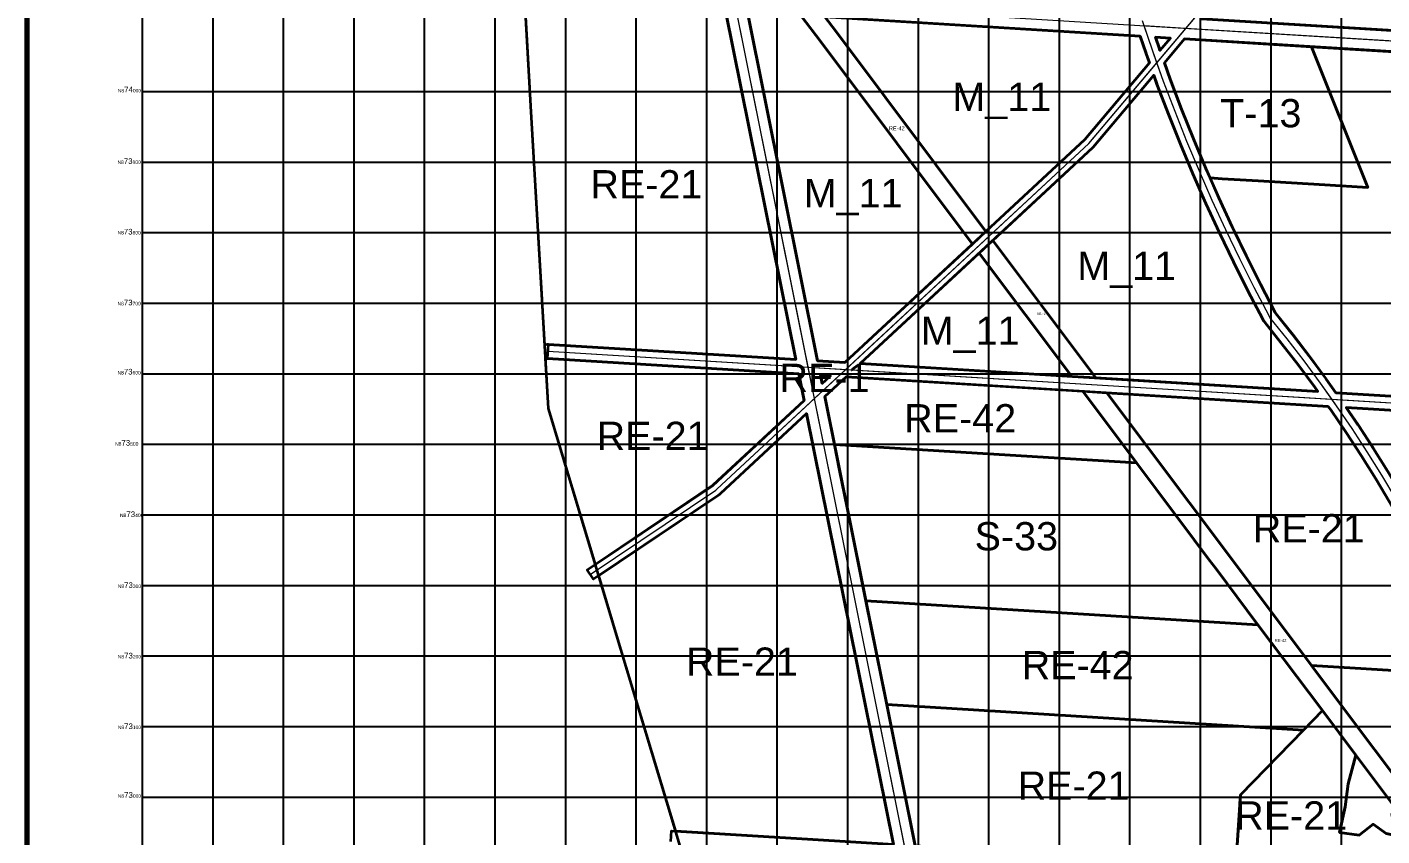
# Model space of a CAD drawing. Header units: millimetres. Extents: x 464536 to 476893, y 870501 to 881610.
# Drawn here: x 464536 to 466457, y 872945 to 874091 of the extents above; entities that cross this region are included whole.
import ezdxf
from ezdxf.enums import TextEntityAlignment as Align

# ---------------------------------------------------------------- set-up
doc = ezdxf.new("R2010")
doc.units = ezdxf.units.MM
for name, color, linetype, lineweight in [('Center_1', 7, 'Continuous', 5), ('Land Use Code', 7, 'Continuous', 35), ('Lay out', 7, 'Continuous', 70), ('Manufacturing and storage', 212, 'Continuous', 35), ('Mixed use', 30, 'Continuous', 35), ('Proposed Road Net work', 7, 'Continuous', 35), ('Recreational _ Environmental', 84, 'Continuous', 35), ('Residence', 50, 'Continuous', 35), ('Services', 170, 'Continuous', 35), ('Structure Plan Boundries', 7, 'Continuous', 35), ('Transport', 251, 'Continuous', 35)]:
    doc.layers.add(name, color=color, linetype=linetype, lineweight=lineweight)
doc.layers.add('Grid1', color=7, linetype='Continuous')
doc.styles.add('Arial', font='arial.ttf')

msp = doc.modelspace()

# ---------------------------------------------------------------- linework, layer by layer
at = {"layer": 'Center_1'}
for points in [[(465334.9, 873315.3), (465512.8, 873435), (465514.2, 873436.2), (466041.8, 873926.6), (466310.2, 874244.9), (466614.2, 874724.2)], [(468355.4, 873956.2), (468353, 873956.3), (465187.6, 874150.4)], [(466085.3, 871416.5), (465539.1, 874128.8)], [(466477.3, 873422.3), (466457.1, 873456), (466436.4, 873489.3), (466414.9, 873522.2), (466392.9, 873554.6), (466370.1, 873586.6), (466346.8, 873618.2), (466322.8, 873649.3), (466298.3, 873679.9), (466297.2, 873681.9), (466276, 873722.3), (466255.6, 873763), (466235.8, 873804.1), (466216.7, 873845.5), (466198.4, 873887.2), (466180.8, 873929.2), (466163.9, 873971.6), (466147.7, 874014.2), (466132.3, 874057.1), (466117.6, 874100.2)], [(468295.8, 873446.4), (468280.3, 873447.3), (467194.9, 873513.9), (467146.7, 873516.8), (466598.4, 873550.4), (466593.3, 873550.7), (465274.7, 873631.6)]]:
    msp.add_lwpolyline(points, dxfattribs=at)
for points in [[(466179.3, 874089.6, 0), (466310.2, 874244.9, 0), (466565.2, 874646.9, 0)], [(465643.8, 873608.9, 0), (465539.1, 874128.8, 0)], [(466138.1, 874040.8, 0), (466132.3, 874057.1, 0), (466119.9, 874093.2, 0)], [(466179.3, 874089.6, 0), (466119.9, 874093.2, 0)], [(466138.1, 874040.8, 0), (466179.3, 874089.6, 0)], [(466739.7, 874055.2, 0), (466179.3, 874089.6, 0)], [(465696.6, 873605.7, 0), (466041.8, 873926.6, 0), (466138.1, 874040.8, 0)], [(466386.6, 873563.4, 0), (466370.1, 873586.6, 0), (466346.8, 873618.2, 0), (466322.8, 873649.3, 0), (466298.3, 873679.9, 0), (466297.2, 873681.9, 0), (466276, 873722.3, 0), (466255.6, 873763, 0), (466235.8, 873804.1, 0), (466216.7, 873845.5, 0), (466198.4, 873887.2, 0), (466180.8, 873929.2, 0), (466163.9, 873971.6, 0), (466147.7, 874014.2, 0), (466138.1, 874040.8, 0)], [(465643.8, 873608.9, 0), (465274.7, 873631.6, 0)], [(465652.7, 873564.9, 0), (465643.8, 873608.9, 0)], [(465696.6, 873605.7, 0), (465643.8, 873608.9, 0)], [(465652.7, 873564.9, 0), (465696.6, 873605.7, 0)], [(466386.6, 873563.4, 0), (465696.6, 873605.7, 0)], [(465334.9, 873315.3, 0), (465512.8, 873435, 0), (465513.5, 873435.6, 0), (465514.2, 873436.2, 0), (465652.7, 873564.9, 0)], [(465781.7, 872924.2, 0), (465652.7, 873564.9, 0)], [(466697.1, 872868.1, 0), (466695, 872877.6, 0), (466685.6, 872915.7, 0), (466675.4, 872953.6, 0), (466664.5, 872991.3, 0), (466652.9, 873028.8, 0), (466640.5, 873066, 0), (466627.4, 873103, 0), (466613.5, 873139.7, 0), (466598.9, 873176.2, 0), (466583.7, 873212.3, 0), (466567.7, 873248.2, 0), (466551, 873283.7, 0), (466533.6, 873318.9, 0), (466515.5, 873353.7, 0), (466496.7, 873388.2, 0), (466477.3, 873422.3, 0), (466457.1, 873456, 0), (466436.4, 873489.3, 0), (466414.9, 873522.2, 0), (466392.9, 873554.6, 0), (466386.6, 873563.4, 0)], [(466977.8, 873527.2, 0), (466598.4, 873550.4, 0), (466593.3, 873550.7, 0), (466386.6, 873563.4, 0)]]:
    msp.add_polyline3d(points, dxfattribs=at)
at = {"layer": 'Grid1'}
for p, q in [((464700, 870600), (464700, 881600)), ((464700, 870600), (464700, 881600)), ((464800, 870600), (464800, 881600)), ((464900, 870600), (464900, 881600)), ((465000, 870600), (465000, 881600)), ((465100, 870600), (465100, 881600)), ((465200, 870600), (465200, 881600)), ((465300, 870600), (465300, 881600)), ((465400, 870600), (465400, 881600)), ((465500, 870600), (465500, 881600)), ((465600, 870600), (465600, 881600)), ((465700, 870600), (465700, 881600)), ((465700, 870600), (465700, 881600)), ((465800, 870600), (465800, 881600)), ((465900, 870600), (465900, 881600)), ((466000, 870600), (466000, 881600)), ((466100, 870600), (466100, 881600)), ((466200, 870600), (466200, 881600)), ((466300, 870600), (466300, 881600)), ((466400, 870600), (466400, 881600)), ((464700, 874000), (472600, 874000)), ((464700, 873900), (472600, 873900)), ((464700, 873800), (472600, 873800)), ((464700, 873700), (472600, 873700)), ((464700, 873600), (472600, 873600)), ((464700, 873500), (472600, 873500)), ((464700, 873400), (472600, 873400)), ((464700, 873300), (472600, 873300)), ((464700, 873200), (472600, 873200)), ((464700, 873100), (472600, 873100)), ((464700, 873000), (472600, 873000))]:
    msp.add_line(p, q, dxfattribs=at)
at = {"layer": 'Lay out'}
msp.add_lwpolyline([(464536.4, 881609.9), (476892.8, 881609.9), (476892.8, 870501.3), (464536.4, 870501.3)], close=True, dxfattribs=at)
at = {"layer": 'Manufacturing and storage'}
for points in [[(466036, 873932.1), (465895.7, 873801.7), (465682.9, 874085.5), (465667.5, 874105.9), (466114.4, 874078.5), (466122.8, 874053.8), (466122.8, 874053.7), (466127.5, 874040.6)], [(466362, 873580.8), (466366.4, 873574.7), (466051.5, 873594), (465905.4, 873788.8), (466047.3, 873920.7), (466048, 873921.4), (466133.8, 874023.3), (466138.3, 874010.8), (466138.3, 874010.6), (466154.5, 873968), (466154.6, 873967.8), (466171.5, 873925.5), (466171.5, 873925.4), (466189.2, 873883.3), (466189.2, 873883.2), (466207.6, 873841.4), (466207.7, 873841.3), (466226.7, 873799.9), (466226.8, 873799.7), (466246.6, 873758.7), (466246.6, 873758.5), (466267.1, 873717.8), (466267.2, 873717.6), (466288.4, 873677.2), (466289.5, 873675.2), (466289.6, 873674.9), (466290.5, 873673.6), (466315, 873643.1), (466338.8, 873612.2)]]:
    msp.add_lwpolyline(points, close=True, dxfattribs=at)
for points in [[(466593.9, 873560.7), (466392, 873573.1), (466378.3, 873592.4), (466378.2, 873592.6), (466354.8, 873624.1), (466354.7, 873624.3), (466330.8, 873655.4), (466330.6, 873655.6), (466306.7, 873685.4), (466306, 873686.6), (466284.9, 873726.8), (466264.5, 873767.4), (466249, 873799.8), (466244.8, 873808.3), (466225.9, 873849.6), (466213.5, 873877.6), (466230.5, 873876.5), (466281.5, 873873.4), (466376.3, 873867.6), (466437.3, 873863.8), (466357.5, 874063.6), (466621.8, 874047.4)], [(466465.6, 873461.3), (466444.9, 873494.6), (466444.7, 873494.8), (466423.3, 873527.6), (466423.2, 873527.8), (466406.6, 873552.2), (466592.7, 873540.8)]]:
    msp.add_lwpolyline(points, dxfattribs=at)
for points in [[(465876.6, 873783.9, 0), (465695.7, 873615.8, 0), (465657.2, 873618.1, 0), (465557.6, 874112.7, 0), (465633.5, 874108, 0), (465662.1, 874069.9, 0)], [(465886.2, 873771, 0), (466017.5, 873596.1, 0), (465717.7, 873614.4, 0)]]:
    msp.add_polyline3d(points, close=True, dxfattribs=at)
at = {"layer": 'Mixed use'}
msp.add_lwpolyline([(466612.1, 874163.2), (466613.2, 874163.2), (466644.8, 874076.1), (466201.3, 874103.3), (466269.5, 874184.2), (466533.7, 874168)], close=True, dxfattribs=at)
at = {"layer": 'Proposed Road Net work'}
for points in [[(466556.7, 874618.6, 0), (466317, 874240.7, 0), (466316.4, 874239.8, 0), (466201.3, 874103.3, 0), (466718.5, 874071.6, 0)], [(466556.7, 874618.6, 0), (466317, 874240.7, 0), (466316.4, 874239.8, 0), (466201.3, 874103.3, 0), (466718.5, 874071.6, 0)], [(465342, 873329.8, 0), (465508.5, 873441.8, 0), (465637.9, 873562.1, 0), (465630.3, 873599.8, 0), (465274.1, 873621.6, 0), (465275.4, 873641.6, 0), (465626.2, 873620, 0), (465526.7, 874114.6, 0), (465242, 874132, 0)], [(465764.6, 872932.8, 0), (465641.6, 873543.7, 0), (465519.5, 873430.1, 0), (465518.8, 873429.6, 0), (465518.1, 873429, 0), (465517.4, 873428.5, 0), (465339.3, 873308.7, 0), (465330.4, 873321.9, 0), (465508.5, 873441.8, 0), (465637.9, 873562.1, 0), (465630.3, 873599.8, 0), (465274.1, 873621.6, 0), (465275.4, 873641.6, 0), (465626.2, 873620, 0), (465526.7, 874114.6, 0)], [(466732.8, 874040.6, 0), (466177.2, 874074.7, 0), (466148.7, 874040.9, 0), (466157.1, 874017.6, 0), (466173.2, 873975.2, 0), (466190, 873933, 0), (466207.6, 873891.1, 0), (466225.9, 873849.6, 0), (466244.8, 873808.3, 0), (466264.5, 873767.4, 0), (466284.9, 873726.8, 0), (466306, 873686.6, 0), (466306.7, 873685.4, 0), (466330.7, 873655.5, 0), (466354.8, 873624.2, 0), (466378.2, 873592.5, 0), (466392, 873573.1, 0), (466593.9, 873560.7, 0)], [(466732.8, 874040.6, 0), (466177.2, 874074.7, 0), (466148.7, 874040.9, 0), (466157.1, 874017.6, 0), (466173.2, 873975.2, 0), (466190, 873933, 0), (466207.6, 873891.1, 0), (466225.9, 873849.6, 0), (466244.8, 873808.3, 0), (466264.5, 873767.4, 0), (466284.9, 873726.8, 0), (466306, 873686.6, 0), (466306.7, 873685.4, 0), (466330.7, 873655.5, 0), (466354.8, 873624.2, 0), (466378.2, 873592.5, 0), (466392, 873573.1, 0), (466593.9, 873560.7, 0)], [(466946.8, 872860.3, 0), (466969.5, 873517.7, 0), (466597.8, 873540.5, 0), (466592.7, 873540.8, 0), (466406.6, 873552.2, 0), (466423.3, 873527.7, 0), (466444.8, 873494.7, 0), (466465.7, 873461.2, 0), (466485.9, 873427.3, 0), (466505.4, 873393.1, 0), (466524.3, 873358.4, 0), (466542.5, 873323.4, 0), (466560, 873288.1, 0), (466576.8, 873252.4, 0), (466592.8, 873216.3, 0), (466608.2, 873180, 0), (466622.8, 873143.4, 0), (466636.8, 873106.5, 0), (466649.9, 873069.3, 0), (466662.4, 873031.8, 0), (466674.1, 872994.2, 0), (466685.1, 872956.3, 0), (466695.3, 872918.2, 0)], [(466946.8, 872860.3, 0), (466969.5, 873517.7, 0), (466597.8, 873540.5, 0), (466592.7, 873540.8, 0), (466406.6, 873552.2, 0), (466423.3, 873527.7, 0), (466444.8, 873494.7, 0), (466465.7, 873461.2, 0), (466485.9, 873427.3, 0), (466505.4, 873393.1, 0), (466524.3, 873358.4, 0), (466542.5, 873323.4, 0), (466560, 873288.1, 0), (466576.8, 873252.4, 0), (466592.8, 873216.3, 0), (466608.2, 873180, 0), (466622.8, 873143.4, 0), (466636.8, 873106.5, 0), (466649.9, 873069.3, 0), (466662.4, 873031.8, 0), (466674.1, 872994.2, 0), (466685.1, 872956.3, 0), (466695.3, 872918.2, 0)], [(465455.8, 872951.7, 0), (465650.4, 872939.8, 0), (465764.6, 872932.8, 0), (465641.6, 873543.7, 0), (465519.5, 873430.1, 0), (465518.8, 873429.6, 0), (465518.1, 873429, 0), (465517.4, 873428.5, 0), (465346.9, 873313.7, 0)], [(465448.9, 872937.1, 0), (465449.9, 872952.1, 0), (465650.4, 872939.8, 0)]]:
    msp.add_polyline3d(points, dxfattribs=at)
for points in [[(466036, 873932.1, 0), (466127.5, 874040.6, 0), (466122.8, 874053.8, 0), (466114.4, 874078.5, 0), (465557.6, 874112.7, 0), (465657.2, 873618.1, 0), (465695.7, 873615.8, 0)], [(466036, 873932.1, 0), (466127.5, 874040.6, 0), (466122.8, 874053.8, 0), (466114.4, 874078.5, 0), (465557.6, 874112.7, 0), (465657.2, 873618.1, 0), (465695.7, 873615.8, 0)], [(466142.4, 874058.3, 0), (466157.3, 874075.9, 0), (466136, 874077.2, 0), (466141.7, 874060.4, 0)], [(466142.4, 874058.3, 0), (466157.3, 874075.9, 0), (466136, 874077.2, 0), (466141.7, 874060.4, 0)], [(465717.7, 873614.4, 0), (466366.4, 873574.7, 0), (466362, 873580.8, 0), (466338.8, 873612.2, 0), (466315, 873643.1, 0), (466290.5, 873673.6, 0), (466289.5, 873675, 0), (466288.4, 873677.2, 0), (466267.1, 873717.7, 0), (466246.6, 873758.6, 0), (466226.7, 873799.8, 0), (466207.6, 873841.4, 0), (466189.2, 873883.2, 0), (466171.5, 873925.4, 0), (466154.5, 873967.9, 0), (466138.3, 874010.7, 0), (466133.8, 874023.3, 0), (466048, 873921.4, 0), (466047.3, 873920.7, 0)], [(465717.7, 873614.4, 0), (466366.4, 873574.7, 0), (466362, 873580.8, 0), (466338.8, 873612.2, 0), (466315, 873643.1, 0), (466290.5, 873673.6, 0), (466289.5, 873675, 0), (466288.4, 873677.2, 0), (466267.1, 873717.7, 0), (466246.6, 873758.6, 0), (466226.7, 873799.8, 0), (466207.6, 873841.4, 0), (466189.2, 873883.2, 0), (466171.5, 873925.4, 0), (466154.5, 873967.9, 0), (466138.3, 874010.7, 0), (466133.8, 874023.3, 0), (466048, 873921.4, 0), (466047.3, 873920.7, 0)], [(465663.7, 873586, 0), (465675.5, 873597, 0), (465661.3, 873597.9, 0)], [(465663.7, 873586, 0), (465675.5, 873597, 0), (465661.3, 873597.9, 0)], [(465795.6, 872930.9, 0), (466685, 872876.4, 0), (466675.9, 872913.2, 0), (466665.8, 872950.9, 0), (466654.9, 872988.4, 0), (466643.3, 873025.7, 0), (466631, 873062.8, 0), (466618, 873099.6, 0), (466604.2, 873136.1, 0), (466589.7, 873172.4, 0), (466574.5, 873208.4, 0), (466558.6, 873244, 0), (466542, 873279.4, 0), (466524.7, 873314.4, 0), (466506.7, 873349, 0), (466488, 873383.3, 0), (466468.6, 873417.3, 0), (466448.6, 873450.8, 0), (466427.9, 873483.9, 0), (466406.6, 873516.6, 0), (466384.6, 873548.9, 0), (466381.2, 873553.7, 0), (465697.5, 873595.6, 0), (465667.4, 873567.6, 0)], [(465795.6, 872930.9, 0), (466685, 872876.4, 0), (466675.9, 872913.2, 0), (466665.8, 872950.9, 0), (466654.9, 872988.4, 0), (466643.3, 873025.7, 0), (466631, 873062.8, 0), (466618, 873099.6, 0), (466604.2, 873136.1, 0), (466589.7, 873172.4, 0), (466574.5, 873208.4, 0), (466558.6, 873244, 0), (466542, 873279.4, 0), (466524.7, 873314.4, 0), (466506.7, 873349, 0), (466488, 873383.3, 0), (466468.6, 873417.3, 0), (466448.6, 873450.8, 0), (466427.9, 873483.9, 0), (466406.6, 873516.6, 0), (466384.6, 873548.9, 0), (466381.2, 873553.7, 0), (465697.5, 873595.6, 0), (465667.4, 873567.6, 0)]]:
    msp.add_polyline3d(points, close=True, dxfattribs=at)
at = {"layer": 'Recreational _ Environmental'}
for points in [[(465675.5, 873597), (465663.7, 873586), (465661.3, 873597.9)], [(466033.2, 873575.1), (466109.4, 873473.5), (465681.1, 873499.8), (465667.4, 873567.6), (465697.5, 873595.6)], [(466067.3, 873573), (466242.9, 873338.9), (466357.2, 873186.6), (466401, 873128.3), (466585.5, 872882.5), (466551.4, 872884.6), (466475.7, 872985.5), (466420.2, 873059.4), (466372.8, 873122.5), (466281.4, 873244.2), (466222.1, 873323.3), (466212, 873336.7), (466191.1, 873364.6), (466137.7, 873435.8), (466109.4, 873473.5), (466033.2, 873575.1)], [(466574.5, 873208.4), (466589.7, 873172.4), (466357.2, 873186.6), (466242.9, 873338.9), (466067.3, 873573), (466381.2, 873553.7), (466384.6, 873548.9), (466406.6, 873516.6), (466427.9, 873483.9), (466448.6, 873450.8), (466468.6, 873417.3), (466488, 873383.3), (466506.7, 873349), (466524.7, 873314.4), (466542, 873279.4), (466558.6, 873244)], [(466372.8, 873122.5), (466346, 873094.9), (465755.3, 873131.1), (465725.7, 873278.3), (466281.4, 873244.2)], [(466420.2, 873059.4), (466409.4, 873018.9), (466405.1, 872986), (466397.1, 872949.9), (466424.9, 872945.9), (466444.7, 872961.4), (466463.4, 872948.3), (466478.5, 872945.1), (466479.5, 872946.6), (466481.3, 872949.1), (466473.6, 872966.9), (466471.2, 872975.4), (466475.7, 872985.5), (466551.4, 872884.6), (466496.5, 872887.9), (466317.1, 872898.9), (466250.3, 872903), (466256.5, 873002.9), (466346, 873094.9), (466372.8, 873122.5)]]:
    msp.add_lwpolyline(points, close=True, dxfattribs=at)
for points in [[(465526.7, 874114.6, 0), (465626.2, 873620, 0), (465275.4, 873641.6, 0), (465273.6, 873641.5, 0), (465272, 873641.2, 0), (465270.4, 873640.6, 0), (465251.1, 873971.5, 0), (465242.1, 874132, 0)], [(465895.7, 873801.7, 0), (465876.6, 873783.9, 0), (465662.1, 874069.9, 0), (465633.5, 874108, 0), (465667.5, 874105.9, 0), (465682.9, 874085.5, 0)], [(465905.4, 873788.8, 0), (466051.5, 873594, 0), (466017.5, 873596.1, 0), (465886.2, 873771, 0)], [(465508.2, 873441.6, 0), (465342.1, 873329.8, 0), (465275.6, 873550.9, 0), (465271.4, 873622.1, 0), (465272.8, 873621.8, 0), (465274.1, 873621.6, 0), (465630.3, 873599.8, 0), (465637.9, 873562.1, 0), (465508.8, 873442.1, 0), (465508.6, 873441.9, 0), (465508.4, 873441.8, 0)], [(465641.6, 873543.7, 0), (465764.6, 872932.8, 0), (465650.4, 872939.8, 0), (465456, 872951.7, 0), (465443.3, 872993.6, 0), (465378.2, 873209.8, 0), (465347, 873313.8, 0), (465517.3, 873428.4, 0), (465517.5, 873428.6, 0), (465517.7, 873428.7, 0), (465517.9, 873428.8, 0), (465518, 873428.9, 0), (465518.2, 873429.1, 0), (465518.4, 873429.2, 0), (465518.6, 873429.4, 0), (465518.7, 873429.5, 0), (465518.9, 873429.7, 0), (465519.1, 873429.8, 0), (465519.3, 873429.9, 0), (465519.4, 873430.1, 0), (465519.6, 873430.3, 0)]]:
    msp.add_polyline3d(points, close=True, dxfattribs=at)
at = {"layer": 'Residence'}
msp.add_lwpolyline([(466256.5, 873002.9), (466250.3, 872903), (466164.4, 872908.3), (465795.6, 872930.9), (465755.3, 873131.1), (466346, 873094.9)], close=True, dxfattribs=at)
at = {"layer": 'Services'}
for points in [[(466222.1, 873323.3), (466281.4, 873244.2), (465725.7, 873278.3), (465707.7, 873367.7), (465702.3, 873394.5), (465688.4, 873463.4), (465681.1, 873499.8), (466109.4, 873473.5), (466137.7, 873435.8), (466191.1, 873364.6), (466212, 873336.7)], [(466675.9, 872913.2), (466685, 872876.4), (466585.5, 872882.5), (466401, 873128.3), (466357.2, 873186.6), (466589.7, 873172.4), (466604.2, 873136.1), (466612, 873115.4), (466618, 873099.6), (466631, 873062.8), (466643.3, 873025.7), (466654.9, 872988.4), (466665.8, 872950.9)], [(466473.6, 872966.9), (466481.3, 872949.1), (466479.5, 872946.6), (466478.5, 872945.1), (466463.4, 872948.3), (466444.7, 872961.4), (466424.9, 872945.9), (466397.1, 872949.9), (466405.1, 872986), (466409.4, 873018.9), (466420.2, 873059.4), (466475.7, 872985.5), (466471.2, 872975.4)]]:
    msp.add_lwpolyline(points, close=True, dxfattribs=at)
at = {"layer": 'Structure Plan Boundries'}
msp.add_lwpolyline([(465476.5, 872882.9), (465443.3, 872993.2), (465378.2, 873209.5), (465275.6, 873550.5), (465251.1, 873971.1), (465210.6, 874688.4), (465206.1, 874907.3), (465173, 875313.5), (465545, 876753.5), (465637.2, 877238.1), (465747.8, 877648.7), (465948.6, 878394.5)], dxfattribs=at)
msp.add_lwpolyline([(465476.5, 872882.9), (465443.3, 872993.2), (465378.2, 873209.5), (465275.6, 873550.5), (465251.1, 873971.1), (465210.6, 874688.4), (465206.1, 874907.3), (465173, 875313.5), (465545, 876753.5), (465637.2, 877238.1), (465747.8, 877648.7), (465948.6, 878394.5)], dxfattribs=at)
at = {"layer": 'Transport'}
for points in [[(466157.3, 874075.9), (466142.4, 874058.3), (466141.7, 874060.4), (466136, 874077.2)], [(466357.5, 874063.6), (466437.3, 873863.8), (466376.3, 873867.6), (466281.5, 873873.4), (466230.5, 873876.5), (466213.5, 873877.6), (466207.6, 873891.1), (466190, 873933), (466173.2, 873975.2), (466157.1, 874017.6), (466148.7, 874040.9), (466177.2, 874074.7), (466296.5, 874067.4)]]:
    msp.add_lwpolyline(points, close=True, dxfattribs=at)

# ---------------------------------------------------------------- texts
at = {"layer": 'Grid1', "char_height": 5, "width": 7899.308, "attachment_point": 1}
for s, insert in [('{\\fArial|b0|i0|c0|p34;\\C7;N8\\H1.6x;74\\H0.625x;000}', (464665, 874006.8)), ('{\\fArial|b0|i0|c0|p34;\\C7;N8\\H1.6x;73\\H0.625x;900}', (464664.6, 873905.4)), ('{\\fArial|b0|i0|c0|p34;\\C7;N8\\H1.6x;73\\H0.625x;800}', (464664.6, 873805.4)), ('{\\fArial|b0|i0|c0|p34;\\C7;N8\\H1.6x;73\\H0.625x;700}', (464664.6, 873705)), ('{\\fArial|b0|i0|c0|p34;\\C7;N8\\H1.6x;73\\H0.625x;600}', (464664.6, 873606.9)), ('{\\fArial|b0|i0|c0|p34;\\C7;N8\\H1.6x;73\\H0.625x;500}', (464661.2, 873506.1)), ('{\\fArial|b0|i0|c0|p34;\\C7;N8\\H1.6x;73\\H0.625x;400}', (464668.2, 873404.8)), ('{\\fArial|b0|i0|c0|p34;\\C7;N8\\H1.6x;73\\H0.625x;300}', (464665, 873304.3)), ('{\\fArial|b0|i0|c0|p34;\\C7;N8\\H1.6x;73\\H0.625x;200}', (464665, 873204.4)), ('{\\fArial|b0|i0|c0|p34;\\C7;N8\\H1.6x;73\\H0.625x;100}', (464665, 873104.3)), ('{\\fArial|b0|i0|c0|p34;\\C7;N8\\H1.6x;73\\H0.625x;000}', (464665, 873006.9))]:
    msp.add_mtext(s, dxfattribs=dict(at, insert=insert))
at = {"layer": 'Land Use Code', "color": 7, "true_color": 0xffffff, "style": 'Arial'}
for s, height, p in [('M_11', 40.08, (465918.3, 873960.5)), ('T-13', 40.08, (466285.5, 873937.3)), ('RE-42', 5.65, (465769.4, 873943.3)), ('RE-21', 40.08, (465414.5, 873836.5)), ('M_11', 40.08, (465707.5, 873824)), ('M_11', 40.08, (466095.3, 873721)), ('RE-42', 3.05, (465974.2, 873682.4)), ('M_11', 40.08, (465873.4, 873629)), ('RE-1', 40.08, (465667, 873562.1)), ('RE-42', 40.08, (465859.3, 873504.8)), ('RE-21', 40.08, (465423.2, 873479.9)), ('RE-21', 40.08, (466353.5, 873348.9)), ('S-33', 40.08, (465938.9, 873337.6)), ('RE-42', 4.2, (466313.5, 873218.6)), ('RE-21', 40.08, (465549.8, 873159.8)), ('RE-42', 40.08, (466025.8, 873154.9)), ('RE-21', 40.08, (466020.1, 872984)), ('RE-21', 40.08, (466328.5, 872941.8))]:
    msp.add_text(s, height=height, dxfattribs=at).set_placement(p, align=Align.BOTTOM_CENTER)

doc.saveas('drawing.dxf')
